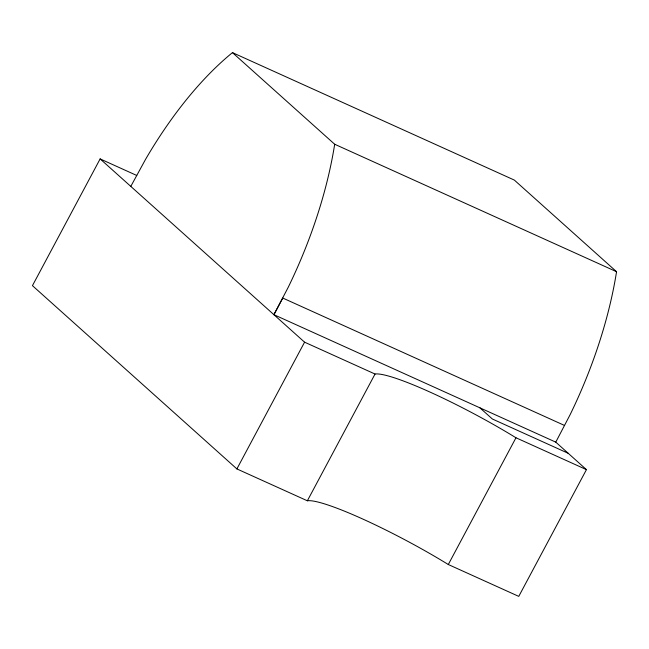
<?xml version="1.0" encoding="UTF-8"?>
<svg xmlns="http://www.w3.org/2000/svg" width="649" height="649" viewBox="0 0 649 649"><rect width="100%" height="100%" fill="white"/><g stroke="black" fill="none" stroke-linecap="round" stroke-linejoin="round"><path stroke-width="0.97" d="M136.736 175.457L100.133 158.908L32.45 285.657L236.893 468.927L307.366 500.793A108.651 13.807 28.1 0 1 448.297 564.516L518.762 596.382L586.445 469.633L555.779 442.139L570.138 414.654A258.172 117.85 -65.7 0 0 616.55 271.704L514.324 180.073L232.456 52.618A258.172 117.85 -65.7 0 0 145.587 159.289L130.798 186.393M555.779 442.139L273.91 314.684L282.786 298.053L564.654 425.509M236.893 468.927L304.576 342.177L100.133 158.908M307.366 500.793L375.041 374.035A108.651 13.807 28.1 0 1 515.979 437.767L586.445 469.633M448.297 564.516L515.979 437.767M273.91 314.684L288.27 287.199A258.172 117.85 -65.7 0 0 334.681 144.248L232.456 52.618M334.681 144.248L616.55 271.704M568.248 453.318L492.38 419.011L479.911 407.832M304.576 342.177L375.041 374.035"/></g></svg>
